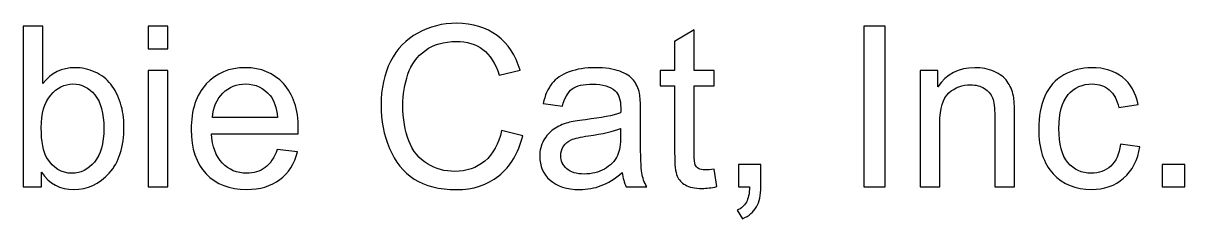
# Model space of a CAD drawing. Header units: inches. Extents: x -12 to 0.8, y -0.2 to 10.9.
# Drawn here: x -8.629 to -6.038, y 10.508 to 10.943 of the extents above; entities that cross this region are included whole.
import ezdxf

# ---------------------------------------------------------------- set-up
doc = ezdxf.new("R2010")
doc.units = ezdxf.units.IN
doc.header["$MEASUREMENT"] = 0
doc.layers.add('Layer 1', color=7, linetype='Continuous')

msp = doc.modelspace()

# ---------------------------------------------------------------- linework, layer by layer
at = {"layer": 'Layer 1', "color": 250}
for points, knots in [([(-7.5621, 10.704), (-7.5621, 10.704), (-7.5147, 10.692), (-7.5147, 10.692), (-7.5147, 10.692), (-7.5246, 10.6532), (-7.5425, 10.6235), (-7.5683, 10.603), (-7.5683, 10.603), (-7.5941, 10.5826), (-7.6256, 10.5724), (-7.6629, 10.5724), (-7.6629, 10.5724), (-7.7015, 10.5724), (-7.7329, 10.5803), (-7.757, 10.5959), (-7.757, 10.5959), (-7.7812, 10.6117), (-7.7996, 10.6344), (-7.8122, 10.6642), (-7.8122, 10.6642), (-7.8248, 10.694), (-7.8311, 10.726), (-7.8311, 10.7602), (-7.8311, 10.7602), (-7.8311, 10.7974), (-7.824, 10.8299), (-7.8098, 10.8577), (-7.8098, 10.8577), (-7.7955, 10.8854), (-7.7753, 10.9065), (-7.7489, 10.9209), (-7.7489, 10.9209), (-7.7227, 10.9353), (-7.6938, 10.9425), (-7.6622, 10.9425), (-7.6622, 10.9425), (-7.6264, 10.9425), (-7.5963, 10.9334), (-7.5719, 10.9152), (-7.5719, 10.9152), (-7.5474, 10.8969), (-7.5304, 10.8713), (-7.5209, 10.8383), (-7.5209, 10.8383), (-7.5209, 10.8383), (-7.5674, 10.8273), (-7.5674, 10.8273), (-7.5674, 10.8273), (-7.5758, 10.8533), (-7.5878, 10.8723), (-7.6036, 10.8842), (-7.6036, 10.8842), (-7.6194, 10.8961), (-7.6392, 10.902), (-7.6632, 10.902), (-7.6632, 10.902), (-7.6907, 10.902), (-7.7136, 10.8954), (-7.7321, 10.8823), (-7.7321, 10.8823), (-7.7506, 10.869), (-7.7636, 10.8513), (-7.771, 10.8291), (-7.771, 10.8291), (-7.7785, 10.8069), (-7.7823, 10.784), (-7.7823, 10.7604), (-7.7823, 10.7604), (-7.7823, 10.7299), (-7.7779, 10.7034), (-7.769, 10.6807), (-7.769, 10.6807), (-7.7601, 10.658), (-7.7464, 10.641), (-7.7276, 10.6298), (-7.7276, 10.6298), (-7.7089, 10.6185), (-7.6886, 10.6129), (-7.6668, 10.6129), (-7.6668, 10.6129), (-7.6403, 10.6129), (-7.6179, 10.6206), (-7.5994, 10.6358), (-7.5994, 10.6358), (-7.581, 10.6512), (-7.5686, 10.6739), (-7.5621, 10.704)], [0, 0, 0, 0, 0.043478, 0.043478, 0.043478, 0.043478, 0.086957, 0.086957, 0.086957, 0.086957, 0.130435, 0.130435, 0.130435, 0.130435, 0.173913, 0.173913, 0.173913, 0.173913, 0.217391, 0.217391, 0.217391, 0.217391, 0.26087, 0.26087, 0.26087, 0.26087, 0.304348, 0.304348, 0.304348, 0.304348, 0.347826, 0.347826, 0.347826, 0.347826, 0.391304, 0.391304, 0.391304, 0.391304, 0.434783, 0.434783, 0.434783, 0.434783, 0.478261, 0.478261, 0.478261, 0.478261, 0.521739, 0.521739, 0.521739, 0.521739, 0.565217, 0.565217, 0.565217, 0.565217, 0.608696, 0.608696, 0.608696, 0.608696, 0.652174, 0.652174, 0.652174, 0.652174, 0.695652, 0.695652, 0.695652, 0.695652, 0.73913, 0.73913, 0.73913, 0.73913, 0.782609, 0.782609, 0.782609, 0.782609, 0.826087, 0.826087, 0.826087, 0.826087, 0.869565, 0.869565, 0.869565, 0.869565, 0.913043, 0.913043, 0.913043, 0.913043, 1, 1, 1, 1]), ([(-8.5887, 10.5785), (-8.5887, 10.5785), (-8.6294, 10.5785), (-8.6294, 10.5785), (-8.6294, 10.5785), (-8.6294, 10.5785), (-8.6294, 10.9364), (-8.6294, 10.9364), (-8.6294, 10.9364), (-8.6294, 10.9364), (-8.5855, 10.9364), (-8.5855, 10.9364), (-8.5855, 10.9364), (-8.5855, 10.9364), (-8.5855, 10.8088), (-8.5855, 10.8088), (-8.5855, 10.8088), (-8.5669, 10.832), (-8.5433, 10.8437), (-8.5145, 10.8437), (-8.5145, 10.8437), (-8.4985, 10.8437), (-8.4834, 10.8404), (-8.4692, 10.834), (-8.4692, 10.834), (-8.4549, 10.8276), (-8.4433, 10.8185), (-8.434, 10.8069), (-8.434, 10.8069), (-8.4249, 10.7953), (-8.4176, 10.7813), (-8.4124, 10.7648), (-8.4124, 10.7648), (-8.4072, 10.7483), (-8.4046, 10.7308), (-8.4046, 10.7121), (-8.4046, 10.7121), (-8.4046, 10.6676), (-8.4156, 10.6333), (-8.4376, 10.609), (-8.4376, 10.609), (-8.4595, 10.5848), (-8.4859, 10.5727), (-8.5167, 10.5727), (-8.5167, 10.5727), (-8.5473, 10.5727), (-8.5713, 10.5854), (-8.5887, 10.611), (-8.5887, 10.611), (-8.5887, 10.611), (-8.5887, 10.5785), (-8.5887, 10.5785)], [0, 0, 0, 0, 0.071429, 0.071429, 0.071429, 0.071429, 0.142857, 0.142857, 0.142857, 0.142857, 0.214286, 0.214286, 0.214286, 0.214286, 0.285714, 0.285714, 0.285714, 0.285714, 0.357143, 0.357143, 0.357143, 0.357143, 0.428571, 0.428571, 0.428571, 0.428571, 0.5, 0.5, 0.5, 0.5, 0.571429, 0.571429, 0.571429, 0.571429, 0.642857, 0.642857, 0.642857, 0.642857, 0.714286, 0.714286, 0.714286, 0.714286, 0.785714, 0.785714, 0.785714, 0.785714, 0.857143, 0.857143, 0.857143, 0.857143, 1, 1, 1, 1]), ([(-8.3509, 10.8858), (-8.3509, 10.8858), (-8.3509, 10.9364), (-8.3509, 10.9364), (-8.3509, 10.9364), (-8.3509, 10.9364), (-8.3069, 10.9364), (-8.3069, 10.9364), (-8.3069, 10.9364), (-8.3069, 10.9364), (-8.3069, 10.8858), (-8.3069, 10.8858), (-8.3069, 10.8858), (-8.3069, 10.8858), (-8.3509, 10.8858), (-8.3509, 10.8858)], [0, 0, 0, 0, 0.2, 0.2, 0.2, 0.2, 0.4, 0.4, 0.4, 0.4, 0.6, 0.6, 0.6, 0.6, 1, 1, 1, 1]), ([(-7.0879, 10.6178), (-7.0879, 10.6178), (-7.0816, 10.579), (-7.0816, 10.579), (-7.0816, 10.579), (-7.0939, 10.5764), (-7.105, 10.5751), (-7.1148, 10.5751), (-7.1148, 10.5751), (-7.1308, 10.5751), (-7.1431, 10.5776), (-7.1519, 10.5827), (-7.1519, 10.5827), (-7.1607, 10.5877), (-7.1669, 10.5943), (-7.1704, 10.6026), (-7.1704, 10.6026), (-7.174, 10.6108), (-7.1759, 10.6281), (-7.1759, 10.6544), (-7.1759, 10.6544), (-7.1759, 10.6544), (-7.1759, 10.8036), (-7.1759, 10.8036), (-7.1759, 10.8036), (-7.1759, 10.8036), (-7.2081, 10.8036), (-7.2081, 10.8036), (-7.2081, 10.8036), (-7.2081, 10.8036), (-7.2081, 10.8378), (-7.2081, 10.8378), (-7.2081, 10.8378), (-7.2081, 10.8378), (-7.1759, 10.8378), (-7.1759, 10.8378), (-7.1759, 10.8378), (-7.1759, 10.8378), (-7.1759, 10.902), (-7.1759, 10.902), (-7.1759, 10.902), (-7.1759, 10.902), (-7.1321, 10.9283), (-7.1321, 10.9283), (-7.1321, 10.9283), (-7.1321, 10.9283), (-7.1321, 10.8378), (-7.1321, 10.8378), (-7.1321, 10.8378), (-7.1321, 10.8378), (-7.0879, 10.8378), (-7.0879, 10.8378), (-7.0879, 10.8378), (-7.0879, 10.8378), (-7.0879, 10.8036), (-7.0879, 10.8036), (-7.0879, 10.8036), (-7.0879, 10.8036), (-7.1321, 10.8036), (-7.1321, 10.8036), (-7.1321, 10.8036), (-7.1321, 10.8036), (-7.1321, 10.652), (-7.1321, 10.652), (-7.1321, 10.652), (-7.1321, 10.6394), (-7.1314, 10.6314), (-7.1299, 10.6278), (-7.1299, 10.6278), (-7.1283, 10.6243), (-7.1258, 10.6214), (-7.1223, 10.6193), (-7.1223, 10.6193), (-7.1188, 10.6172), (-7.1138, 10.6161), (-7.1073, 10.6161), (-7.1073, 10.6161), (-7.1024, 10.6161), (-7.0959, 10.6167), (-7.0879, 10.6178)], [0, 0, 0, 0, 0.047619, 0.047619, 0.047619, 0.047619, 0.095238, 0.095238, 0.095238, 0.095238, 0.142857, 0.142857, 0.142857, 0.142857, 0.190476, 0.190476, 0.190476, 0.190476, 0.238095, 0.238095, 0.238095, 0.238095, 0.285714, 0.285714, 0.285714, 0.285714, 0.333333, 0.333333, 0.333333, 0.333333, 0.380952, 0.380952, 0.380952, 0.380952, 0.428571, 0.428571, 0.428571, 0.428571, 0.47619, 0.47619, 0.47619, 0.47619, 0.52381, 0.52381, 0.52381, 0.52381, 0.571429, 0.571429, 0.571429, 0.571429, 0.619048, 0.619048, 0.619048, 0.619048, 0.666667, 0.666667, 0.666667, 0.666667, 0.714286, 0.714286, 0.714286, 0.714286, 0.761905, 0.761905, 0.761905, 0.761905, 0.809524, 0.809524, 0.809524, 0.809524, 0.857143, 0.857143, 0.857143, 0.857143, 0.904762, 0.904762, 0.904762, 0.904762, 1, 1, 1, 1]), ([(-6.7534, 10.5785), (-6.7534, 10.5785), (-6.7534, 10.9364), (-6.7534, 10.9364), (-6.7534, 10.9364), (-6.7534, 10.9364), (-6.7061, 10.9364), (-6.7061, 10.9364), (-6.7061, 10.9364), (-6.7061, 10.9364), (-6.7061, 10.5785), (-6.7061, 10.5785), (-6.7061, 10.5785), (-6.7061, 10.5785), (-6.7534, 10.5785), (-6.7534, 10.5785)], [0, 0, 0, 0, 0.2, 0.2, 0.2, 0.2, 0.4, 0.4, 0.4, 0.4, 0.6, 0.6, 0.6, 0.6, 1, 1, 1, 1]), ([(-8.3509, 10.5785), (-8.3509, 10.5785), (-8.3509, 10.8378), (-8.3509, 10.8378), (-8.3509, 10.8378), (-8.3509, 10.8378), (-8.3069, 10.8378), (-8.3069, 10.8378), (-8.3069, 10.8378), (-8.3069, 10.8378), (-8.3069, 10.5785), (-8.3069, 10.5785), (-8.3069, 10.5785), (-8.3069, 10.5785), (-8.3509, 10.5785), (-8.3509, 10.5785)], [0, 0, 0, 0, 0.2, 0.2, 0.2, 0.2, 0.4, 0.4, 0.4, 0.4, 0.6, 0.6, 0.6, 0.6, 1, 1, 1, 1]), ([(-8.0626, 10.662), (-8.0626, 10.662), (-8.0172, 10.6564), (-8.0172, 10.6564), (-8.0172, 10.6564), (-8.0244, 10.6298), (-8.0376, 10.6093), (-8.0569, 10.5946), (-8.0569, 10.5946), (-8.0764, 10.58), (-8.1011, 10.5727), (-8.1312, 10.5727), (-8.1312, 10.5727), (-8.1691, 10.5727), (-8.1992, 10.5843), (-8.2214, 10.6077), (-8.2214, 10.6077), (-8.2436, 10.631), (-8.2547, 10.6638), (-8.2547, 10.7059), (-8.2547, 10.7059), (-8.2547, 10.7496), (-8.2434, 10.7834), (-8.221, 10.8075), (-8.221, 10.8075), (-8.1985, 10.8316), (-8.1694, 10.8437), (-8.1336, 10.8437), (-8.1336, 10.8437), (-8.0989, 10.8437), (-8.0706, 10.8318), (-8.0487, 10.8083), (-8.0487, 10.8083), (-8.0267, 10.7847), (-8.0157, 10.7514), (-8.0157, 10.7087), (-8.0157, 10.7087), (-8.0157, 10.706), (-8.0158, 10.7021), (-8.0159, 10.6969), (-8.0159, 10.6969), (-8.0159, 10.6969), (-8.2093, 10.6969), (-8.2093, 10.6969), (-8.2093, 10.6969), (-8.2077, 10.6684), (-8.1996, 10.6466), (-8.1851, 10.6315), (-8.1851, 10.6315), (-8.1706, 10.6163), (-8.1526, 10.6088), (-8.1309, 10.6088), (-8.1309, 10.6088), (-8.1149, 10.6088), (-8.1011, 10.613), (-8.0897, 10.6215), (-8.0897, 10.6215), (-8.0783, 10.6299), (-8.0693, 10.6434), (-8.0626, 10.662)], [0, 0, 0, 0, 0.0625, 0.0625, 0.0625, 0.0625, 0.125, 0.125, 0.125, 0.125, 0.1875, 0.1875, 0.1875, 0.1875, 0.25, 0.25, 0.25, 0.25, 0.3125, 0.3125, 0.3125, 0.3125, 0.375, 0.375, 0.375, 0.375, 0.4375, 0.4375, 0.4375, 0.4375, 0.5, 0.5, 0.5, 0.5, 0.5625, 0.5625, 0.5625, 0.5625, 0.625, 0.625, 0.625, 0.625, 0.6875, 0.6875, 0.6875, 0.6875, 0.75, 0.75, 0.75, 0.75, 0.8125, 0.8125, 0.8125, 0.8125, 0.875, 0.875, 0.875, 0.875, 1, 1, 1, 1]), ([(-7.2928, 10.6105), (-7.3091, 10.5967), (-7.3248, 10.5869), (-7.3398, 10.5812), (-7.3398, 10.5812), (-7.3549, 10.5755), (-7.371, 10.5727), (-7.3883, 10.5727), (-7.3883, 10.5727), (-7.4168, 10.5727), (-7.4386, 10.5796), (-7.4539, 10.5935), (-7.4539, 10.5935), (-7.4692, 10.6074), (-7.4769, 10.6253), (-7.4769, 10.6468), (-7.4769, 10.6468), (-7.4769, 10.6596), (-7.474, 10.6712), (-7.4682, 10.6817), (-7.4682, 10.6817), (-7.4624, 10.6922), (-7.4549, 10.7006), (-7.4455, 10.7069), (-7.4455, 10.7069), (-7.4361, 10.7133), (-7.4256, 10.7181), (-7.4139, 10.7213), (-7.4139, 10.7213), (-7.4053, 10.7236), (-7.3923, 10.7258), (-7.3749, 10.7279), (-7.3749, 10.7279), (-7.3394, 10.7322), (-7.3132, 10.7372), (-7.2964, 10.7431), (-7.2964, 10.7431), (-7.2963, 10.7491), (-7.2962, 10.7529), (-7.2962, 10.7545), (-7.2962, 10.7545), (-7.2962, 10.7724), (-7.3004, 10.7851), (-7.3087, 10.7923), (-7.3087, 10.7923), (-7.3199, 10.8023), (-7.3366, 10.8073), (-7.3587, 10.8073), (-7.3587, 10.8073), (-7.3794, 10.8073), (-7.3946, 10.8037), (-7.4045, 10.7964), (-7.4045, 10.7964), (-7.4144, 10.7892), (-7.4216, 10.7763), (-7.4264, 10.7579), (-7.4264, 10.7579), (-7.4264, 10.7579), (-7.4693, 10.7638), (-7.4693, 10.7638), (-7.4693, 10.7638), (-7.4654, 10.7822), (-7.4589, 10.7971), (-7.45, 10.8083), (-7.45, 10.8083), (-7.4411, 10.8197), (-7.4281, 10.8284), (-7.4112, 10.8345), (-7.4112, 10.8345), (-7.3943, 10.8406), (-7.3747, 10.8437), (-7.3524, 10.8437), (-7.3524, 10.8437), (-7.3302, 10.8437), (-7.3123, 10.841), (-7.2984, 10.8358), (-7.2984, 10.8358), (-7.2846, 10.8306), (-7.2744, 10.8241), (-7.2679, 10.8162), (-7.2679, 10.8162), (-7.2614, 10.8083), (-7.2569, 10.7983), (-7.2542, 10.7863), (-7.2542, 10.7863), (-7.2528, 10.7788), (-7.252, 10.7653), (-7.252, 10.7458), (-7.252, 10.7458), (-7.252, 10.7458), (-7.252, 10.6872), (-7.252, 10.6872), (-7.252, 10.6872), (-7.252, 10.6463), (-7.2511, 10.6204), (-7.2492, 10.6097), (-7.2492, 10.6097), (-7.2474, 10.5988), (-7.2436, 10.5884), (-7.2381, 10.5785), (-7.2381, 10.5785), (-7.2381, 10.5785), (-7.284, 10.5785), (-7.284, 10.5785), (-7.284, 10.5785), (-7.2885, 10.5876), (-7.2915, 10.5983), (-7.2928, 10.6105)], [0, 0, 0, 0, 0.035714, 0.035714, 0.035714, 0.035714, 0.071429, 0.071429, 0.071429, 0.071429, 0.107143, 0.107143, 0.107143, 0.107143, 0.142857, 0.142857, 0.142857, 0.142857, 0.178571, 0.178571, 0.178571, 0.178571, 0.214286, 0.214286, 0.214286, 0.214286, 0.25, 0.25, 0.25, 0.25, 0.285714, 0.285714, 0.285714, 0.285714, 0.321429, 0.321429, 0.321429, 0.321429, 0.357143, 0.357143, 0.357143, 0.357143, 0.392857, 0.392857, 0.392857, 0.392857, 0.428571, 0.428571, 0.428571, 0.428571, 0.464286, 0.464286, 0.464286, 0.464286, 0.5, 0.5, 0.5, 0.5, 0.535714, 0.535714, 0.535714, 0.535714, 0.571429, 0.571429, 0.571429, 0.571429, 0.607143, 0.607143, 0.607143, 0.607143, 0.642857, 0.642857, 0.642857, 0.642857, 0.678571, 0.678571, 0.678571, 0.678571, 0.714286, 0.714286, 0.714286, 0.714286, 0.75, 0.75, 0.75, 0.75, 0.785714, 0.785714, 0.785714, 0.785714, 0.821429, 0.821429, 0.821429, 0.821429, 0.857143, 0.857143, 0.857143, 0.857143, 0.892857, 0.892857, 0.892857, 0.892857, 0.928571, 0.928571, 0.928571, 0.928571, 1, 1, 1, 1]), ([(-6.6282, 10.5785), (-6.6282, 10.5785), (-6.6282, 10.8378), (-6.6282, 10.8378), (-6.6282, 10.8378), (-6.6282, 10.8378), (-6.5887, 10.8378), (-6.5887, 10.8378), (-6.5887, 10.8378), (-6.5887, 10.8378), (-6.5887, 10.8009), (-6.5887, 10.8009), (-6.5887, 10.8009), (-6.5696, 10.8294), (-6.5421, 10.8437), (-6.5062, 10.8437), (-6.5062, 10.8437), (-6.4905, 10.8437), (-6.4762, 10.8408), (-6.4631, 10.8353), (-6.4631, 10.8353), (-6.4499, 10.8296), (-6.4402, 10.8223), (-6.4337, 10.8131), (-6.4337, 10.8131), (-6.4271, 10.804), (-6.4226, 10.7932), (-6.4199, 10.7807), (-6.4199, 10.7807), (-6.4184, 10.7725), (-6.4175, 10.7583), (-6.4175, 10.7379), (-6.4175, 10.7379), (-6.4175, 10.7379), (-6.4175, 10.5785), (-6.4175, 10.5785), (-6.4175, 10.5785), (-6.4175, 10.5785), (-6.4615, 10.5785), (-6.4615, 10.5785), (-6.4615, 10.5785), (-6.4615, 10.5785), (-6.4615, 10.7363), (-6.4615, 10.7363), (-6.4615, 10.7363), (-6.4615, 10.7541), (-6.4632, 10.7675), (-6.4666, 10.7764), (-6.4666, 10.7764), (-6.47, 10.7853), (-6.4761, 10.7923), (-6.4848, 10.7976), (-6.4848, 10.7976), (-6.4935, 10.8029), (-6.5037, 10.8056), (-6.5154, 10.8056), (-6.5154, 10.8056), (-6.5342, 10.8056), (-6.5503, 10.7996), (-6.5639, 10.7878), (-6.5639, 10.7878), (-6.5775, 10.7758), (-6.5843, 10.7533), (-6.5843, 10.7201), (-6.5843, 10.7201), (-6.5843, 10.7201), (-6.5843, 10.5785), (-6.5843, 10.5785), (-6.5843, 10.5785), (-6.5843, 10.5785), (-6.6282, 10.5785), (-6.6282, 10.5785)], [0, 0, 0, 0, 0.052632, 0.052632, 0.052632, 0.052632, 0.105263, 0.105263, 0.105263, 0.105263, 0.157895, 0.157895, 0.157895, 0.157895, 0.210526, 0.210526, 0.210526, 0.210526, 0.263158, 0.263158, 0.263158, 0.263158, 0.315789, 0.315789, 0.315789, 0.315789, 0.368421, 0.368421, 0.368421, 0.368421, 0.421053, 0.421053, 0.421053, 0.421053, 0.473684, 0.473684, 0.473684, 0.473684, 0.526316, 0.526316, 0.526316, 0.526316, 0.578947, 0.578947, 0.578947, 0.578947, 0.631579, 0.631579, 0.631579, 0.631579, 0.684211, 0.684211, 0.684211, 0.684211, 0.736842, 0.736842, 0.736842, 0.736842, 0.789474, 0.789474, 0.789474, 0.789474, 0.842105, 0.842105, 0.842105, 0.842105, 0.894737, 0.894737, 0.894737, 0.894737, 1, 1, 1, 1]), ([(-6.1809, 10.6735), (-6.1809, 10.6735), (-6.1378, 10.6678), (-6.1378, 10.6678), (-6.1378, 10.6678), (-6.1424, 10.6381), (-6.1545, 10.6148), (-6.174, 10.5979), (-6.174, 10.5979), (-6.1934, 10.5811), (-6.2174, 10.5727), (-6.2457, 10.5727), (-6.2457, 10.5727), (-6.2811, 10.5727), (-6.3097, 10.5843), (-6.3312, 10.6074), (-6.3312, 10.6074), (-6.3528, 10.6306), (-6.3636, 10.6638), (-6.3636, 10.7072), (-6.3636, 10.7072), (-6.3636, 10.7352), (-6.3589, 10.7597), (-6.3497, 10.7807), (-6.3497, 10.7807), (-6.3404, 10.8017), (-6.3263, 10.8174), (-6.3073, 10.8279), (-6.3073, 10.8279), (-6.2884, 10.8384), (-6.2677, 10.8437), (-6.2454, 10.8437), (-6.2454, 10.8437), (-6.2173, 10.8437), (-6.1942, 10.8365), (-6.1764, 10.8223), (-6.1764, 10.8223), (-6.1584, 10.808), (-6.1469, 10.7878), (-6.1419, 10.7616), (-6.1419, 10.7616), (-6.1419, 10.7616), (-6.1846, 10.755), (-6.1846, 10.755), (-6.1846, 10.755), (-6.1887, 10.7724), (-6.1959, 10.7855), (-6.2062, 10.7943), (-6.2062, 10.7943), (-6.2165, 10.8031), (-6.229, 10.8075), (-6.2437, 10.8075), (-6.2437, 10.8075), (-6.2659, 10.8075), (-6.2839, 10.7996), (-6.2977, 10.7837), (-6.2977, 10.7837), (-6.3115, 10.7678), (-6.3184, 10.7428), (-6.3184, 10.7084), (-6.3184, 10.7084), (-6.3184, 10.6736), (-6.3118, 10.6483), (-6.2984, 10.6324), (-6.2984, 10.6324), (-6.285, 10.6167), (-6.2676, 10.6088), (-6.2461, 10.6088), (-6.2461, 10.6088), (-6.2289, 10.6088), (-6.2145, 10.6141), (-6.2029, 10.6247), (-6.2029, 10.6247), (-6.1914, 10.6353), (-6.184, 10.6515), (-6.1809, 10.6735)], [0, 0, 0, 0, 0.05, 0.05, 0.05, 0.05, 0.1, 0.1, 0.1, 0.1, 0.15, 0.15, 0.15, 0.15, 0.2, 0.2, 0.2, 0.2, 0.25, 0.25, 0.25, 0.25, 0.3, 0.3, 0.3, 0.3, 0.35, 0.35, 0.35, 0.35, 0.4, 0.4, 0.4, 0.4, 0.45, 0.45, 0.45, 0.45, 0.5, 0.5, 0.5, 0.5, 0.55, 0.55, 0.55, 0.55, 0.6, 0.6, 0.6, 0.6, 0.65, 0.65, 0.65, 0.65, 0.7, 0.7, 0.7, 0.7, 0.75, 0.75, 0.75, 0.75, 0.8, 0.8, 0.8, 0.8, 0.85, 0.85, 0.85, 0.85, 0.9, 0.9, 0.9, 0.9, 1, 1, 1, 1]), ([(-8.5892, 10.7101), (-8.5892, 10.679), (-8.5849, 10.6566), (-8.5765, 10.6428), (-8.5765, 10.6428), (-8.5627, 10.6201), (-8.5439, 10.6088), (-8.5204, 10.6088), (-8.5204, 10.6088), (-8.5011, 10.6088), (-8.4845, 10.6171), (-8.4705, 10.6338), (-8.4705, 10.6338), (-8.4565, 10.6505), (-8.4495, 10.6753), (-8.4495, 10.7084), (-8.4495, 10.7084), (-8.4495, 10.7423), (-8.4563, 10.7673), (-8.4697, 10.7833), (-8.4697, 10.7833), (-8.4831, 10.7994), (-8.4994, 10.8075), (-8.5184, 10.8075), (-8.5184, 10.8075), (-8.5376, 10.8075), (-8.5542, 10.7992), (-8.5682, 10.7825), (-8.5682, 10.7825), (-8.5822, 10.7658), (-8.5892, 10.7417), (-8.5892, 10.7101)], [0, 0, 0, 0, 0.111111, 0.111111, 0.111111, 0.111111, 0.222222, 0.222222, 0.222222, 0.222222, 0.333333, 0.333333, 0.333333, 0.333333, 0.444444, 0.444444, 0.444444, 0.444444, 0.555556, 0.555556, 0.555556, 0.555556, 0.666667, 0.666667, 0.666667, 0.666667, 0.777778, 0.777778, 0.777778, 0.777778, 1, 1, 1, 1]), ([(-8.2069, 10.7331), (-8.2069, 10.7331), (-8.0621, 10.7331), (-8.0621, 10.7331), (-8.0621, 10.7331), (-8.064, 10.7548), (-8.0696, 10.7713), (-8.0787, 10.7821), (-8.0787, 10.7821), (-8.0927, 10.799), (-8.1109, 10.8075), (-8.1331, 10.8075), (-8.1331, 10.8075), (-8.1533, 10.8075), (-8.1703, 10.8008), (-8.184, 10.7873), (-8.184, 10.7873), (-8.1978, 10.7738), (-8.2054, 10.7557), (-8.2069, 10.7331)], [0, 0, 0, 0, 0.166667, 0.166667, 0.166667, 0.166667, 0.333333, 0.333333, 0.333333, 0.333333, 0.5, 0.5, 0.5, 0.5, 0.666667, 0.666667, 0.666667, 0.666667, 1, 1, 1, 1]), ([(-7.2964, 10.7087), (-7.3124, 10.7021), (-7.3364, 10.6966), (-7.3682, 10.692), (-7.3682, 10.692), (-7.3863, 10.6894), (-7.3991, 10.6865), (-7.4065, 10.6833), (-7.4065, 10.6833), (-7.414, 10.68), (-7.4199, 10.6753), (-7.4239, 10.6689), (-7.4239, 10.6689), (-7.4279, 10.6627), (-7.43, 10.6558), (-7.43, 10.6481), (-7.43, 10.6481), (-7.43, 10.6363), (-7.4255, 10.6266), (-7.4167, 10.6188), (-7.4167, 10.6188), (-7.4079, 10.611), (-7.3949, 10.6071), (-7.3778, 10.6071), (-7.3778, 10.6071), (-7.3609, 10.6071), (-7.3458, 10.6108), (-7.3326, 10.6182), (-7.3326, 10.6182), (-7.3194, 10.6256), (-7.3097, 10.6358), (-7.3035, 10.6486), (-7.3035, 10.6486), (-7.2988, 10.6585), (-7.2964, 10.6732), (-7.2964, 10.6925), (-7.2964, 10.6925), (-7.2964, 10.6925), (-7.2964, 10.7087), (-7.2964, 10.7087)], [0, 0, 0, 0, 0.090909, 0.090909, 0.090909, 0.090909, 0.181818, 0.181818, 0.181818, 0.181818, 0.272727, 0.272727, 0.272727, 0.272727, 0.363636, 0.363636, 0.363636, 0.363636, 0.454545, 0.454545, 0.454545, 0.454545, 0.545455, 0.545455, 0.545455, 0.545455, 0.636364, 0.636364, 0.636364, 0.636364, 0.727273, 0.727273, 0.727273, 0.727273, 0.818182, 0.818182, 0.818182, 0.818182, 1, 1, 1, 1]), ([(-7.0335, 10.5785), (-7.0335, 10.5785), (-7.0335, 10.6286), (-7.0335, 10.6286), (-7.0335, 10.6286), (-7.0335, 10.6286), (-6.9834, 10.6286), (-6.9834, 10.6286), (-6.9834, 10.6286), (-6.9834, 10.6286), (-6.9834, 10.5785), (-6.9834, 10.5785), (-6.9834, 10.5785), (-6.9834, 10.5601), (-6.9867, 10.5453), (-6.9932, 10.5339), (-6.9932, 10.5339), (-6.9998, 10.5227), (-7.0101, 10.5139), (-7.0242, 10.5077), (-7.0242, 10.5077), (-7.0242, 10.5077), (-7.0364, 10.5265), (-7.0364, 10.5265), (-7.0364, 10.5265), (-7.0272, 10.5306), (-7.0204, 10.5366), (-7.0159, 10.5444), (-7.0159, 10.5444), (-7.0115, 10.5523), (-7.0091, 10.5637), (-7.0086, 10.5785), (-7.0086, 10.5785), (-7.0086, 10.5785), (-7.0335, 10.5785), (-7.0335, 10.5785)], [0, 0, 0, 0, 0.1, 0.1, 0.1, 0.1, 0.2, 0.2, 0.2, 0.2, 0.3, 0.3, 0.3, 0.3, 0.4, 0.4, 0.4, 0.4, 0.5, 0.5, 0.5, 0.5, 0.6, 0.6, 0.6, 0.6, 0.7, 0.7, 0.7, 0.7, 0.8, 0.8, 0.8, 0.8, 1, 1, 1, 1]), ([(-6.0877, 10.5785), (-6.0877, 10.5785), (-6.0877, 10.6286), (-6.0877, 10.6286), (-6.0877, 10.6286), (-6.0877, 10.6286), (-6.0376, 10.6286), (-6.0376, 10.6286), (-6.0376, 10.6286), (-6.0376, 10.6286), (-6.0376, 10.5785), (-6.0376, 10.5785), (-6.0376, 10.5785), (-6.0376, 10.5785), (-6.0877, 10.5785), (-6.0877, 10.5785)], [0, 0, 0, 0, 0.2, 0.2, 0.2, 0.2, 0.4, 0.4, 0.4, 0.4, 0.6, 0.6, 0.6, 0.6, 1, 1, 1, 1])]:
    msp.add_open_spline(points, degree=3, knots=knots, dxfattribs=at)
at = {"layer": 'Layer 1', "color": 250, "lineweight": 9}
for points, knots in [([(-7.5621, 10.704), (-7.5621, 10.704), (-7.5147, 10.692), (-7.5147, 10.692), (-7.5147, 10.692), (-7.5246, 10.6532), (-7.5425, 10.6235), (-7.5683, 10.603), (-7.5683, 10.603), (-7.5941, 10.5826), (-7.6256, 10.5724), (-7.6629, 10.5724), (-7.6629, 10.5724), (-7.7015, 10.5724), (-7.7329, 10.5803), (-7.757, 10.5959), (-7.757, 10.5959), (-7.7812, 10.6117), (-7.7996, 10.6344), (-7.8122, 10.6642), (-7.8122, 10.6642), (-7.8248, 10.694), (-7.8311, 10.726), (-7.8311, 10.7602), (-7.8311, 10.7602), (-7.8311, 10.7974), (-7.824, 10.8299), (-7.8098, 10.8577), (-7.8098, 10.8577), (-7.7955, 10.8854), (-7.7753, 10.9065), (-7.7489, 10.9209), (-7.7489, 10.9209), (-7.7227, 10.9353), (-7.6938, 10.9425), (-7.6622, 10.9425), (-7.6622, 10.9425), (-7.6264, 10.9425), (-7.5963, 10.9334), (-7.5719, 10.9152), (-7.5719, 10.9152), (-7.5474, 10.8969), (-7.5304, 10.8713), (-7.5209, 10.8383), (-7.5209, 10.8383), (-7.5209, 10.8383), (-7.5674, 10.8273), (-7.5674, 10.8273), (-7.5674, 10.8273), (-7.5758, 10.8533), (-7.5878, 10.8723), (-7.6036, 10.8842), (-7.6036, 10.8842), (-7.6194, 10.8961), (-7.6392, 10.902), (-7.6632, 10.902), (-7.6632, 10.902), (-7.6907, 10.902), (-7.7136, 10.8954), (-7.7321, 10.8823), (-7.7321, 10.8823), (-7.7506, 10.869), (-7.7636, 10.8513), (-7.771, 10.8291), (-7.771, 10.8291), (-7.7785, 10.8069), (-7.7823, 10.784), (-7.7823, 10.7604), (-7.7823, 10.7604), (-7.7823, 10.7299), (-7.7779, 10.7034), (-7.769, 10.6807), (-7.769, 10.6807), (-7.7601, 10.658), (-7.7464, 10.641), (-7.7276, 10.6298), (-7.7276, 10.6298), (-7.7089, 10.6185), (-7.6886, 10.6129), (-7.6668, 10.6129), (-7.6668, 10.6129), (-7.6403, 10.6129), (-7.6179, 10.6206), (-7.5994, 10.6358), (-7.5994, 10.6358), (-7.581, 10.6512), (-7.5686, 10.6739), (-7.5621, 10.704)], [0, 0, 0, 0, 0.043478, 0.043478, 0.043478, 0.043478, 0.086957, 0.086957, 0.086957, 0.086957, 0.130435, 0.130435, 0.130435, 0.130435, 0.173913, 0.173913, 0.173913, 0.173913, 0.217391, 0.217391, 0.217391, 0.217391, 0.26087, 0.26087, 0.26087, 0.26087, 0.304348, 0.304348, 0.304348, 0.304348, 0.347826, 0.347826, 0.347826, 0.347826, 0.391304, 0.391304, 0.391304, 0.391304, 0.434783, 0.434783, 0.434783, 0.434783, 0.478261, 0.478261, 0.478261, 0.478261, 0.521739, 0.521739, 0.521739, 0.521739, 0.565217, 0.565217, 0.565217, 0.565217, 0.608696, 0.608696, 0.608696, 0.608696, 0.652174, 0.652174, 0.652174, 0.652174, 0.695652, 0.695652, 0.695652, 0.695652, 0.73913, 0.73913, 0.73913, 0.73913, 0.782609, 0.782609, 0.782609, 0.782609, 0.826087, 0.826087, 0.826087, 0.826087, 0.869565, 0.869565, 0.869565, 0.869565, 0.913043, 0.913043, 0.913043, 0.913043, 1, 1, 1, 1]), ([(-8.5887, 10.5785), (-8.5887, 10.5785), (-8.6294, 10.5785), (-8.6294, 10.5785), (-8.6294, 10.5785), (-8.6294, 10.5785), (-8.6294, 10.9364), (-8.6294, 10.9364), (-8.6294, 10.9364), (-8.6294, 10.9364), (-8.5855, 10.9364), (-8.5855, 10.9364), (-8.5855, 10.9364), (-8.5855, 10.9364), (-8.5855, 10.8088), (-8.5855, 10.8088), (-8.5855, 10.8088), (-8.5669, 10.832), (-8.5433, 10.8437), (-8.5145, 10.8437), (-8.5145, 10.8437), (-8.4985, 10.8437), (-8.4834, 10.8404), (-8.4692, 10.834), (-8.4692, 10.834), (-8.4549, 10.8276), (-8.4433, 10.8185), (-8.434, 10.8069), (-8.434, 10.8069), (-8.4249, 10.7953), (-8.4176, 10.7813), (-8.4124, 10.7648), (-8.4124, 10.7648), (-8.4072, 10.7483), (-8.4046, 10.7308), (-8.4046, 10.7121), (-8.4046, 10.7121), (-8.4046, 10.6676), (-8.4156, 10.6333), (-8.4376, 10.609), (-8.4376, 10.609), (-8.4595, 10.5848), (-8.4859, 10.5727), (-8.5167, 10.5727), (-8.5167, 10.5727), (-8.5473, 10.5727), (-8.5713, 10.5854), (-8.5887, 10.611), (-8.5887, 10.611), (-8.5887, 10.611), (-8.5887, 10.5785), (-8.5887, 10.5785)], [0, 0, 0, 0, 0.071429, 0.071429, 0.071429, 0.071429, 0.142857, 0.142857, 0.142857, 0.142857, 0.214286, 0.214286, 0.214286, 0.214286, 0.285714, 0.285714, 0.285714, 0.285714, 0.357143, 0.357143, 0.357143, 0.357143, 0.428571, 0.428571, 0.428571, 0.428571, 0.5, 0.5, 0.5, 0.5, 0.571429, 0.571429, 0.571429, 0.571429, 0.642857, 0.642857, 0.642857, 0.642857, 0.714286, 0.714286, 0.714286, 0.714286, 0.785714, 0.785714, 0.785714, 0.785714, 0.857143, 0.857143, 0.857143, 0.857143, 1, 1, 1, 1]), ([(-8.3509, 10.8858), (-8.3509, 10.8858), (-8.3509, 10.9364), (-8.3509, 10.9364), (-8.3509, 10.9364), (-8.3509, 10.9364), (-8.3069, 10.9364), (-8.3069, 10.9364), (-8.3069, 10.9364), (-8.3069, 10.9364), (-8.3069, 10.8858), (-8.3069, 10.8858), (-8.3069, 10.8858), (-8.3069, 10.8858), (-8.3509, 10.8858), (-8.3509, 10.8858)], [0, 0, 0, 0, 0.2, 0.2, 0.2, 0.2, 0.4, 0.4, 0.4, 0.4, 0.6, 0.6, 0.6, 0.6, 1, 1, 1, 1]), ([(-7.0879, 10.6178), (-7.0879, 10.6178), (-7.0816, 10.579), (-7.0816, 10.579), (-7.0816, 10.579), (-7.0939, 10.5764), (-7.105, 10.5751), (-7.1148, 10.5751), (-7.1148, 10.5751), (-7.1308, 10.5751), (-7.1431, 10.5776), (-7.1519, 10.5827), (-7.1519, 10.5827), (-7.1607, 10.5877), (-7.1669, 10.5943), (-7.1704, 10.6026), (-7.1704, 10.6026), (-7.174, 10.6108), (-7.1759, 10.6281), (-7.1759, 10.6544), (-7.1759, 10.6544), (-7.1759, 10.6544), (-7.1759, 10.8036), (-7.1759, 10.8036), (-7.1759, 10.8036), (-7.1759, 10.8036), (-7.2081, 10.8036), (-7.2081, 10.8036), (-7.2081, 10.8036), (-7.2081, 10.8036), (-7.2081, 10.8378), (-7.2081, 10.8378), (-7.2081, 10.8378), (-7.2081, 10.8378), (-7.1759, 10.8378), (-7.1759, 10.8378), (-7.1759, 10.8378), (-7.1759, 10.8378), (-7.1759, 10.902), (-7.1759, 10.902), (-7.1759, 10.902), (-7.1759, 10.902), (-7.1321, 10.9283), (-7.1321, 10.9283), (-7.1321, 10.9283), (-7.1321, 10.9283), (-7.1321, 10.8378), (-7.1321, 10.8378), (-7.1321, 10.8378), (-7.1321, 10.8378), (-7.0879, 10.8378), (-7.0879, 10.8378), (-7.0879, 10.8378), (-7.0879, 10.8378), (-7.0879, 10.8036), (-7.0879, 10.8036), (-7.0879, 10.8036), (-7.0879, 10.8036), (-7.1321, 10.8036), (-7.1321, 10.8036), (-7.1321, 10.8036), (-7.1321, 10.8036), (-7.1321, 10.652), (-7.1321, 10.652), (-7.1321, 10.652), (-7.1321, 10.6394), (-7.1314, 10.6314), (-7.1299, 10.6278), (-7.1299, 10.6278), (-7.1283, 10.6243), (-7.1258, 10.6214), (-7.1223, 10.6193), (-7.1223, 10.6193), (-7.1188, 10.6172), (-7.1138, 10.6161), (-7.1073, 10.6161), (-7.1073, 10.6161), (-7.1024, 10.6161), (-7.0959, 10.6167), (-7.0879, 10.6178)], [0, 0, 0, 0, 0.047619, 0.047619, 0.047619, 0.047619, 0.095238, 0.095238, 0.095238, 0.095238, 0.142857, 0.142857, 0.142857, 0.142857, 0.190476, 0.190476, 0.190476, 0.190476, 0.238095, 0.238095, 0.238095, 0.238095, 0.285714, 0.285714, 0.285714, 0.285714, 0.333333, 0.333333, 0.333333, 0.333333, 0.380952, 0.380952, 0.380952, 0.380952, 0.428571, 0.428571, 0.428571, 0.428571, 0.47619, 0.47619, 0.47619, 0.47619, 0.52381, 0.52381, 0.52381, 0.52381, 0.571429, 0.571429, 0.571429, 0.571429, 0.619048, 0.619048, 0.619048, 0.619048, 0.666667, 0.666667, 0.666667, 0.666667, 0.714286, 0.714286, 0.714286, 0.714286, 0.761905, 0.761905, 0.761905, 0.761905, 0.809524, 0.809524, 0.809524, 0.809524, 0.857143, 0.857143, 0.857143, 0.857143, 0.904762, 0.904762, 0.904762, 0.904762, 1, 1, 1, 1]), ([(-6.7534, 10.5785), (-6.7534, 10.5785), (-6.7534, 10.9364), (-6.7534, 10.9364), (-6.7534, 10.9364), (-6.7534, 10.9364), (-6.7061, 10.9364), (-6.7061, 10.9364), (-6.7061, 10.9364), (-6.7061, 10.9364), (-6.7061, 10.5785), (-6.7061, 10.5785), (-6.7061, 10.5785), (-6.7061, 10.5785), (-6.7534, 10.5785), (-6.7534, 10.5785)], [0, 0, 0, 0, 0.2, 0.2, 0.2, 0.2, 0.4, 0.4, 0.4, 0.4, 0.6, 0.6, 0.6, 0.6, 1, 1, 1, 1]), ([(-8.3509, 10.5785), (-8.3509, 10.5785), (-8.3509, 10.8378), (-8.3509, 10.8378), (-8.3509, 10.8378), (-8.3509, 10.8378), (-8.3069, 10.8378), (-8.3069, 10.8378), (-8.3069, 10.8378), (-8.3069, 10.8378), (-8.3069, 10.5785), (-8.3069, 10.5785), (-8.3069, 10.5785), (-8.3069, 10.5785), (-8.3509, 10.5785), (-8.3509, 10.5785)], [0, 0, 0, 0, 0.2, 0.2, 0.2, 0.2, 0.4, 0.4, 0.4, 0.4, 0.6, 0.6, 0.6, 0.6, 1, 1, 1, 1]), ([(-8.0626, 10.662), (-8.0626, 10.662), (-8.0172, 10.6564), (-8.0172, 10.6564), (-8.0172, 10.6564), (-8.0244, 10.6298), (-8.0376, 10.6093), (-8.0569, 10.5946), (-8.0569, 10.5946), (-8.0764, 10.58), (-8.1011, 10.5727), (-8.1312, 10.5727), (-8.1312, 10.5727), (-8.1691, 10.5727), (-8.1992, 10.5843), (-8.2214, 10.6077), (-8.2214, 10.6077), (-8.2436, 10.631), (-8.2547, 10.6638), (-8.2547, 10.7059), (-8.2547, 10.7059), (-8.2547, 10.7496), (-8.2434, 10.7834), (-8.221, 10.8075), (-8.221, 10.8075), (-8.1985, 10.8316), (-8.1694, 10.8437), (-8.1336, 10.8437), (-8.1336, 10.8437), (-8.0989, 10.8437), (-8.0706, 10.8318), (-8.0487, 10.8083), (-8.0487, 10.8083), (-8.0267, 10.7847), (-8.0157, 10.7514), (-8.0157, 10.7087), (-8.0157, 10.7087), (-8.0157, 10.706), (-8.0158, 10.7021), (-8.0159, 10.6969), (-8.0159, 10.6969), (-8.0159, 10.6969), (-8.2093, 10.6969), (-8.2093, 10.6969), (-8.2093, 10.6969), (-8.2077, 10.6684), (-8.1996, 10.6466), (-8.1851, 10.6315), (-8.1851, 10.6315), (-8.1706, 10.6163), (-8.1526, 10.6088), (-8.1309, 10.6088), (-8.1309, 10.6088), (-8.1149, 10.6088), (-8.1011, 10.613), (-8.0897, 10.6215), (-8.0897, 10.6215), (-8.0783, 10.6299), (-8.0693, 10.6434), (-8.0626, 10.662)], [0, 0, 0, 0, 0.0625, 0.0625, 0.0625, 0.0625, 0.125, 0.125, 0.125, 0.125, 0.1875, 0.1875, 0.1875, 0.1875, 0.25, 0.25, 0.25, 0.25, 0.3125, 0.3125, 0.3125, 0.3125, 0.375, 0.375, 0.375, 0.375, 0.4375, 0.4375, 0.4375, 0.4375, 0.5, 0.5, 0.5, 0.5, 0.5625, 0.5625, 0.5625, 0.5625, 0.625, 0.625, 0.625, 0.625, 0.6875, 0.6875, 0.6875, 0.6875, 0.75, 0.75, 0.75, 0.75, 0.8125, 0.8125, 0.8125, 0.8125, 0.875, 0.875, 0.875, 0.875, 1, 1, 1, 1]), ([(-7.2928, 10.6105), (-7.3091, 10.5967), (-7.3248, 10.5869), (-7.3398, 10.5812), (-7.3398, 10.5812), (-7.3549, 10.5755), (-7.371, 10.5727), (-7.3883, 10.5727), (-7.3883, 10.5727), (-7.4168, 10.5727), (-7.4386, 10.5796), (-7.4539, 10.5935), (-7.4539, 10.5935), (-7.4692, 10.6074), (-7.4769, 10.6253), (-7.4769, 10.6468), (-7.4769, 10.6468), (-7.4769, 10.6596), (-7.474, 10.6712), (-7.4682, 10.6817), (-7.4682, 10.6817), (-7.4624, 10.6922), (-7.4549, 10.7006), (-7.4455, 10.7069), (-7.4455, 10.7069), (-7.4361, 10.7133), (-7.4256, 10.7181), (-7.4139, 10.7213), (-7.4139, 10.7213), (-7.4053, 10.7236), (-7.3923, 10.7258), (-7.3749, 10.7279), (-7.3749, 10.7279), (-7.3394, 10.7322), (-7.3132, 10.7372), (-7.2964, 10.7431), (-7.2964, 10.7431), (-7.2963, 10.7491), (-7.2962, 10.7529), (-7.2962, 10.7545), (-7.2962, 10.7545), (-7.2962, 10.7724), (-7.3004, 10.7851), (-7.3087, 10.7923), (-7.3087, 10.7923), (-7.3199, 10.8023), (-7.3366, 10.8073), (-7.3587, 10.8073), (-7.3587, 10.8073), (-7.3794, 10.8073), (-7.3946, 10.8037), (-7.4045, 10.7964), (-7.4045, 10.7964), (-7.4144, 10.7892), (-7.4216, 10.7763), (-7.4264, 10.7579), (-7.4264, 10.7579), (-7.4264, 10.7579), (-7.4693, 10.7638), (-7.4693, 10.7638), (-7.4693, 10.7638), (-7.4654, 10.7822), (-7.4589, 10.7971), (-7.45, 10.8083), (-7.45, 10.8083), (-7.4411, 10.8197), (-7.4281, 10.8284), (-7.4112, 10.8345), (-7.4112, 10.8345), (-7.3943, 10.8406), (-7.3747, 10.8437), (-7.3524, 10.8437), (-7.3524, 10.8437), (-7.3302, 10.8437), (-7.3123, 10.841), (-7.2984, 10.8358), (-7.2984, 10.8358), (-7.2846, 10.8306), (-7.2744, 10.8241), (-7.2679, 10.8162), (-7.2679, 10.8162), (-7.2614, 10.8083), (-7.2569, 10.7983), (-7.2542, 10.7863), (-7.2542, 10.7863), (-7.2528, 10.7788), (-7.252, 10.7653), (-7.252, 10.7458), (-7.252, 10.7458), (-7.252, 10.7458), (-7.252, 10.6872), (-7.252, 10.6872), (-7.252, 10.6872), (-7.252, 10.6463), (-7.2511, 10.6204), (-7.2492, 10.6097), (-7.2492, 10.6097), (-7.2474, 10.5988), (-7.2436, 10.5884), (-7.2381, 10.5785), (-7.2381, 10.5785), (-7.2381, 10.5785), (-7.284, 10.5785), (-7.284, 10.5785), (-7.284, 10.5785), (-7.2885, 10.5876), (-7.2915, 10.5983), (-7.2928, 10.6105)], [0, 0, 0, 0, 0.035714, 0.035714, 0.035714, 0.035714, 0.071429, 0.071429, 0.071429, 0.071429, 0.107143, 0.107143, 0.107143, 0.107143, 0.142857, 0.142857, 0.142857, 0.142857, 0.178571, 0.178571, 0.178571, 0.178571, 0.214286, 0.214286, 0.214286, 0.214286, 0.25, 0.25, 0.25, 0.25, 0.285714, 0.285714, 0.285714, 0.285714, 0.321429, 0.321429, 0.321429, 0.321429, 0.357143, 0.357143, 0.357143, 0.357143, 0.392857, 0.392857, 0.392857, 0.392857, 0.428571, 0.428571, 0.428571, 0.428571, 0.464286, 0.464286, 0.464286, 0.464286, 0.5, 0.5, 0.5, 0.5, 0.535714, 0.535714, 0.535714, 0.535714, 0.571429, 0.571429, 0.571429, 0.571429, 0.607143, 0.607143, 0.607143, 0.607143, 0.642857, 0.642857, 0.642857, 0.642857, 0.678571, 0.678571, 0.678571, 0.678571, 0.714286, 0.714286, 0.714286, 0.714286, 0.75, 0.75, 0.75, 0.75, 0.785714, 0.785714, 0.785714, 0.785714, 0.821429, 0.821429, 0.821429, 0.821429, 0.857143, 0.857143, 0.857143, 0.857143, 0.892857, 0.892857, 0.892857, 0.892857, 0.928571, 0.928571, 0.928571, 0.928571, 1, 1, 1, 1]), ([(-6.6282, 10.5785), (-6.6282, 10.5785), (-6.6282, 10.8378), (-6.6282, 10.8378), (-6.6282, 10.8378), (-6.6282, 10.8378), (-6.5887, 10.8378), (-6.5887, 10.8378), (-6.5887, 10.8378), (-6.5887, 10.8378), (-6.5887, 10.8009), (-6.5887, 10.8009), (-6.5887, 10.8009), (-6.5696, 10.8294), (-6.5421, 10.8437), (-6.5062, 10.8437), (-6.5062, 10.8437), (-6.4905, 10.8437), (-6.4762, 10.8408), (-6.4631, 10.8353), (-6.4631, 10.8353), (-6.4499, 10.8296), (-6.4402, 10.8223), (-6.4337, 10.8131), (-6.4337, 10.8131), (-6.4271, 10.804), (-6.4226, 10.7932), (-6.4199, 10.7807), (-6.4199, 10.7807), (-6.4184, 10.7725), (-6.4175, 10.7583), (-6.4175, 10.7379), (-6.4175, 10.7379), (-6.4175, 10.7379), (-6.4175, 10.5785), (-6.4175, 10.5785), (-6.4175, 10.5785), (-6.4175, 10.5785), (-6.4615, 10.5785), (-6.4615, 10.5785), (-6.4615, 10.5785), (-6.4615, 10.5785), (-6.4615, 10.7363), (-6.4615, 10.7363), (-6.4615, 10.7363), (-6.4615, 10.7541), (-6.4632, 10.7675), (-6.4666, 10.7764), (-6.4666, 10.7764), (-6.47, 10.7853), (-6.4761, 10.7923), (-6.4848, 10.7976), (-6.4848, 10.7976), (-6.4935, 10.8029), (-6.5037, 10.8056), (-6.5154, 10.8056), (-6.5154, 10.8056), (-6.5342, 10.8056), (-6.5503, 10.7996), (-6.5639, 10.7878), (-6.5639, 10.7878), (-6.5775, 10.7758), (-6.5843, 10.7533), (-6.5843, 10.7201), (-6.5843, 10.7201), (-6.5843, 10.7201), (-6.5843, 10.5785), (-6.5843, 10.5785), (-6.5843, 10.5785), (-6.5843, 10.5785), (-6.6282, 10.5785), (-6.6282, 10.5785)], [0, 0, 0, 0, 0.052632, 0.052632, 0.052632, 0.052632, 0.105263, 0.105263, 0.105263, 0.105263, 0.157895, 0.157895, 0.157895, 0.157895, 0.210526, 0.210526, 0.210526, 0.210526, 0.263158, 0.263158, 0.263158, 0.263158, 0.315789, 0.315789, 0.315789, 0.315789, 0.368421, 0.368421, 0.368421, 0.368421, 0.421053, 0.421053, 0.421053, 0.421053, 0.473684, 0.473684, 0.473684, 0.473684, 0.526316, 0.526316, 0.526316, 0.526316, 0.578947, 0.578947, 0.578947, 0.578947, 0.631579, 0.631579, 0.631579, 0.631579, 0.684211, 0.684211, 0.684211, 0.684211, 0.736842, 0.736842, 0.736842, 0.736842, 0.789474, 0.789474, 0.789474, 0.789474, 0.842105, 0.842105, 0.842105, 0.842105, 0.894737, 0.894737, 0.894737, 0.894737, 1, 1, 1, 1]), ([(-6.1809, 10.6735), (-6.1809, 10.6735), (-6.1378, 10.6678), (-6.1378, 10.6678), (-6.1378, 10.6678), (-6.1424, 10.6381), (-6.1545, 10.6148), (-6.174, 10.5979), (-6.174, 10.5979), (-6.1934, 10.5811), (-6.2174, 10.5727), (-6.2457, 10.5727), (-6.2457, 10.5727), (-6.2811, 10.5727), (-6.3097, 10.5843), (-6.3312, 10.6074), (-6.3312, 10.6074), (-6.3528, 10.6306), (-6.3636, 10.6638), (-6.3636, 10.7072), (-6.3636, 10.7072), (-6.3636, 10.7352), (-6.3589, 10.7597), (-6.3497, 10.7807), (-6.3497, 10.7807), (-6.3404, 10.8017), (-6.3263, 10.8174), (-6.3073, 10.8279), (-6.3073, 10.8279), (-6.2884, 10.8384), (-6.2677, 10.8437), (-6.2454, 10.8437), (-6.2454, 10.8437), (-6.2173, 10.8437), (-6.1942, 10.8365), (-6.1764, 10.8223), (-6.1764, 10.8223), (-6.1584, 10.808), (-6.1469, 10.7878), (-6.1419, 10.7616), (-6.1419, 10.7616), (-6.1419, 10.7616), (-6.1846, 10.755), (-6.1846, 10.755), (-6.1846, 10.755), (-6.1887, 10.7724), (-6.1959, 10.7855), (-6.2062, 10.7943), (-6.2062, 10.7943), (-6.2165, 10.8031), (-6.229, 10.8075), (-6.2437, 10.8075), (-6.2437, 10.8075), (-6.2659, 10.8075), (-6.2839, 10.7996), (-6.2977, 10.7837), (-6.2977, 10.7837), (-6.3115, 10.7678), (-6.3184, 10.7428), (-6.3184, 10.7084), (-6.3184, 10.7084), (-6.3184, 10.6736), (-6.3118, 10.6483), (-6.2984, 10.6324), (-6.2984, 10.6324), (-6.285, 10.6167), (-6.2676, 10.6088), (-6.2461, 10.6088), (-6.2461, 10.6088), (-6.2289, 10.6088), (-6.2145, 10.6141), (-6.2029, 10.6247), (-6.2029, 10.6247), (-6.1914, 10.6353), (-6.184, 10.6515), (-6.1809, 10.6735)], [0, 0, 0, 0, 0.05, 0.05, 0.05, 0.05, 0.1, 0.1, 0.1, 0.1, 0.15, 0.15, 0.15, 0.15, 0.2, 0.2, 0.2, 0.2, 0.25, 0.25, 0.25, 0.25, 0.3, 0.3, 0.3, 0.3, 0.35, 0.35, 0.35, 0.35, 0.4, 0.4, 0.4, 0.4, 0.45, 0.45, 0.45, 0.45, 0.5, 0.5, 0.5, 0.5, 0.55, 0.55, 0.55, 0.55, 0.6, 0.6, 0.6, 0.6, 0.65, 0.65, 0.65, 0.65, 0.7, 0.7, 0.7, 0.7, 0.75, 0.75, 0.75, 0.75, 0.8, 0.8, 0.8, 0.8, 0.85, 0.85, 0.85, 0.85, 0.9, 0.9, 0.9, 0.9, 1, 1, 1, 1]), ([(-8.5892, 10.7101), (-8.5892, 10.679), (-8.5849, 10.6566), (-8.5765, 10.6428), (-8.5765, 10.6428), (-8.5627, 10.6201), (-8.5439, 10.6088), (-8.5204, 10.6088), (-8.5204, 10.6088), (-8.5011, 10.6088), (-8.4845, 10.6171), (-8.4705, 10.6338), (-8.4705, 10.6338), (-8.4565, 10.6505), (-8.4495, 10.6753), (-8.4495, 10.7084), (-8.4495, 10.7084), (-8.4495, 10.7423), (-8.4563, 10.7673), (-8.4697, 10.7833), (-8.4697, 10.7833), (-8.4831, 10.7994), (-8.4994, 10.8075), (-8.5184, 10.8075), (-8.5184, 10.8075), (-8.5376, 10.8075), (-8.5542, 10.7992), (-8.5682, 10.7825), (-8.5682, 10.7825), (-8.5822, 10.7658), (-8.5892, 10.7417), (-8.5892, 10.7101)], [0, 0, 0, 0, 0.111111, 0.111111, 0.111111, 0.111111, 0.222222, 0.222222, 0.222222, 0.222222, 0.333333, 0.333333, 0.333333, 0.333333, 0.444444, 0.444444, 0.444444, 0.444444, 0.555556, 0.555556, 0.555556, 0.555556, 0.666667, 0.666667, 0.666667, 0.666667, 0.777778, 0.777778, 0.777778, 0.777778, 1, 1, 1, 1]), ([(-8.2069, 10.7331), (-8.2069, 10.7331), (-8.0621, 10.7331), (-8.0621, 10.7331), (-8.0621, 10.7331), (-8.064, 10.7548), (-8.0696, 10.7713), (-8.0787, 10.7821), (-8.0787, 10.7821), (-8.0927, 10.799), (-8.1109, 10.8075), (-8.1331, 10.8075), (-8.1331, 10.8075), (-8.1533, 10.8075), (-8.1703, 10.8008), (-8.184, 10.7873), (-8.184, 10.7873), (-8.1978, 10.7738), (-8.2054, 10.7557), (-8.2069, 10.7331)], [0, 0, 0, 0, 0.166667, 0.166667, 0.166667, 0.166667, 0.333333, 0.333333, 0.333333, 0.333333, 0.5, 0.5, 0.5, 0.5, 0.666667, 0.666667, 0.666667, 0.666667, 1, 1, 1, 1]), ([(-7.2964, 10.7087), (-7.3124, 10.7021), (-7.3364, 10.6966), (-7.3682, 10.692), (-7.3682, 10.692), (-7.3863, 10.6894), (-7.3991, 10.6865), (-7.4065, 10.6833), (-7.4065, 10.6833), (-7.414, 10.68), (-7.4199, 10.6753), (-7.4239, 10.6689), (-7.4239, 10.6689), (-7.4279, 10.6627), (-7.43, 10.6558), (-7.43, 10.6481), (-7.43, 10.6481), (-7.43, 10.6363), (-7.4255, 10.6266), (-7.4167, 10.6188), (-7.4167, 10.6188), (-7.4079, 10.611), (-7.3949, 10.6071), (-7.3778, 10.6071), (-7.3778, 10.6071), (-7.3609, 10.6071), (-7.3458, 10.6108), (-7.3326, 10.6182), (-7.3326, 10.6182), (-7.3194, 10.6256), (-7.3097, 10.6358), (-7.3035, 10.6486), (-7.3035, 10.6486), (-7.2988, 10.6585), (-7.2964, 10.6732), (-7.2964, 10.6925), (-7.2964, 10.6925), (-7.2964, 10.6925), (-7.2964, 10.7087), (-7.2964, 10.7087)], [0, 0, 0, 0, 0.090909, 0.090909, 0.090909, 0.090909, 0.181818, 0.181818, 0.181818, 0.181818, 0.272727, 0.272727, 0.272727, 0.272727, 0.363636, 0.363636, 0.363636, 0.363636, 0.454545, 0.454545, 0.454545, 0.454545, 0.545455, 0.545455, 0.545455, 0.545455, 0.636364, 0.636364, 0.636364, 0.636364, 0.727273, 0.727273, 0.727273, 0.727273, 0.818182, 0.818182, 0.818182, 0.818182, 1, 1, 1, 1]), ([(-7.0335, 10.5785), (-7.0335, 10.5785), (-7.0335, 10.6286), (-7.0335, 10.6286), (-7.0335, 10.6286), (-7.0335, 10.6286), (-6.9834, 10.6286), (-6.9834, 10.6286), (-6.9834, 10.6286), (-6.9834, 10.6286), (-6.9834, 10.5785), (-6.9834, 10.5785), (-6.9834, 10.5785), (-6.9834, 10.5601), (-6.9867, 10.5453), (-6.9932, 10.5339), (-6.9932, 10.5339), (-6.9998, 10.5227), (-7.0101, 10.5139), (-7.0242, 10.5077), (-7.0242, 10.5077), (-7.0242, 10.5077), (-7.0364, 10.5265), (-7.0364, 10.5265), (-7.0364, 10.5265), (-7.0272, 10.5306), (-7.0204, 10.5366), (-7.0159, 10.5444), (-7.0159, 10.5444), (-7.0115, 10.5523), (-7.0091, 10.5637), (-7.0086, 10.5785), (-7.0086, 10.5785), (-7.0086, 10.5785), (-7.0335, 10.5785), (-7.0335, 10.5785)], [0, 0, 0, 0, 0.1, 0.1, 0.1, 0.1, 0.2, 0.2, 0.2, 0.2, 0.3, 0.3, 0.3, 0.3, 0.4, 0.4, 0.4, 0.4, 0.5, 0.5, 0.5, 0.5, 0.6, 0.6, 0.6, 0.6, 0.7, 0.7, 0.7, 0.7, 0.8, 0.8, 0.8, 0.8, 1, 1, 1, 1]), ([(-6.0877, 10.5785), (-6.0877, 10.5785), (-6.0877, 10.6286), (-6.0877, 10.6286), (-6.0877, 10.6286), (-6.0877, 10.6286), (-6.0376, 10.6286), (-6.0376, 10.6286), (-6.0376, 10.6286), (-6.0376, 10.6286), (-6.0376, 10.5785), (-6.0376, 10.5785), (-6.0376, 10.5785), (-6.0376, 10.5785), (-6.0877, 10.5785), (-6.0877, 10.5785)], [0, 0, 0, 0, 0.2, 0.2, 0.2, 0.2, 0.4, 0.4, 0.4, 0.4, 0.6, 0.6, 0.6, 0.6, 1, 1, 1, 1])]:
    msp.add_open_spline(points, degree=3, knots=knots, dxfattribs=at)

doc.saveas('drawing.dxf')
